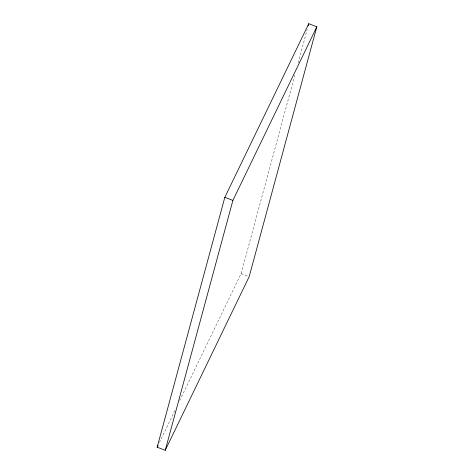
<?xml version="1.0" encoding="UTF-8"?>
<svg xmlns="http://www.w3.org/2000/svg" width="474" height="474" viewBox="0 0 474 474"><rect width="100%" height="100%" fill="white"/><g stroke="black" fill="none" stroke-linecap="round" stroke-linejoin="round"><path stroke-width="0.36" stroke-dasharray="2.37 1.78" d="M179.682 400.649L241.1 273.593L295.035 74.394M298.128 62.971L307.211 29.412M159.424 442.556L175.504 409.293M241.1 273.593L248.5 276.425"/><path stroke-width="0.71" d="M157.172 447.213L224.83 197.314L308.758 23.7L316.828 26.787L249.17 276.686L165.242 450.3L157.172 447.213L158.138 445.216M165.242 450.3L232.9 200.407L316.828 26.787M308.177 25.845L308.758 23.7M224.83 197.314L232.9 200.407"/></g></svg>
